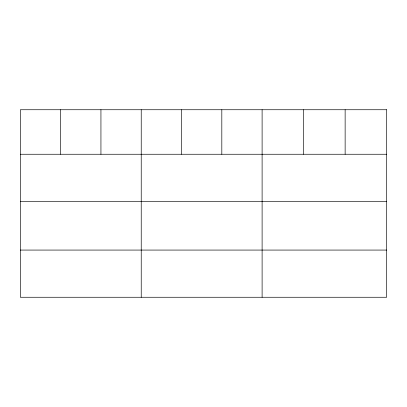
<?xml version="1.0" encoding="UTF-8"?>
<svg xmlns="http://www.w3.org/2000/svg" width="407" height="407" viewBox="0 0 407 407"><rect width="100%" height="100%" fill="white"/><g stroke="black" fill="none" stroke-linecap="round" stroke-linejoin="round"><path stroke-width="0.61" d="M20.35 154.253L386.65 154.253M20.35 201.445L386.65 201.445M20.35 250.071L386.65 250.071M345.136 109.737L345.136 154.253M303.622 109.737L303.622 154.253M262.108 109.737L262.108 297.263M221.815 109.737L221.815 154.253M181.522 109.737L181.522 154.253M141.229 109.737L141.229 297.263M100.936 109.737L100.936 154.253M60.643 109.737L60.643 154.253M386.65 109.737L20.35 109.737L20.35 297.263L386.65 297.263L386.65 109.737"/></g></svg>
